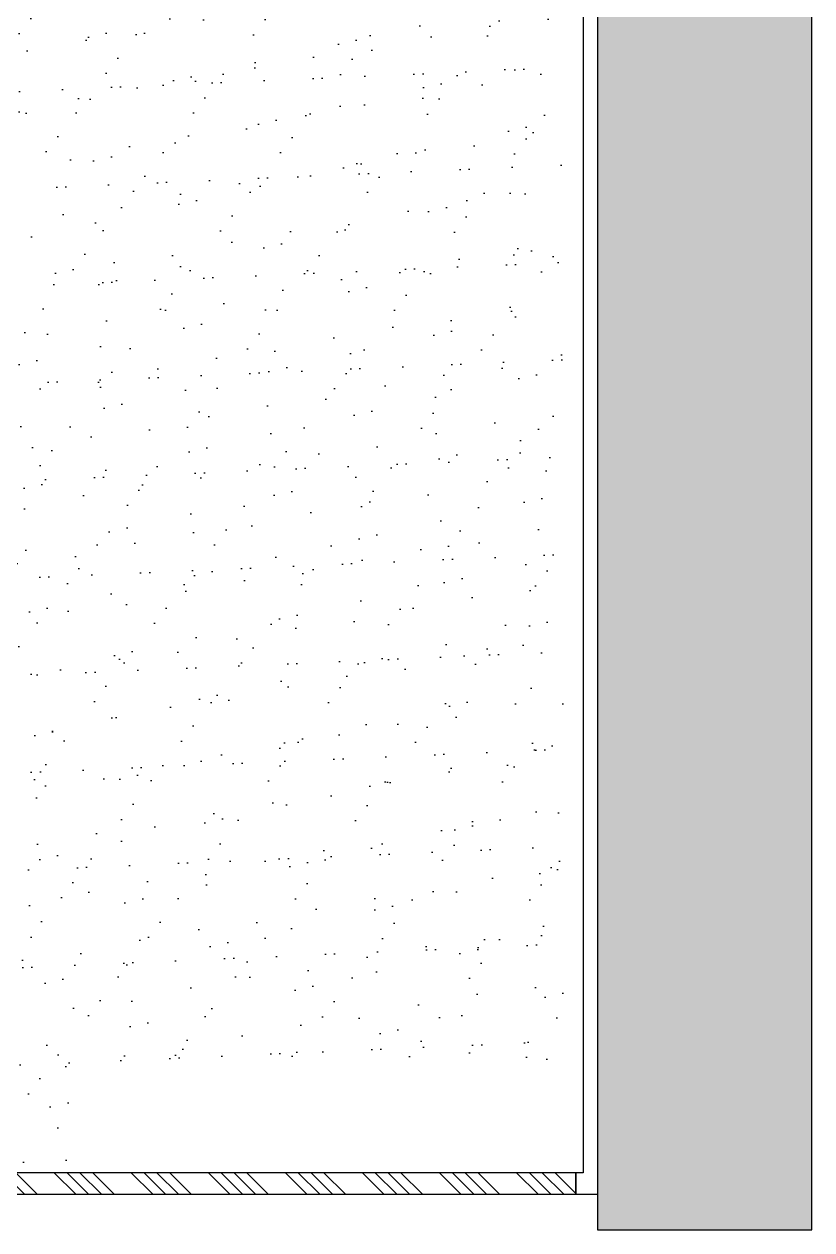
# Model space of a CAD drawing. Header units: millimetres. Extents: x -94739 to 67223, y -48947 to 34737.
# Drawn here: x -51906 to -50804, y -47158 to -45471 of the extents above; entities that cross this region are included whole.
import ezdxf

# ---------------------------------------------------------------- set-up
doc = ezdxf.new("R2010")
doc.units = ezdxf.units.MM
doc.layers.add('DT-常规填充', color=250, linetype='Continuous')
doc.layers.add('DT-通用', color=200, linetype='Continuous')

# ---------------------------------------------------------------- blocks, each defined once
blk = doc.blocks.new('*U135')
at = {"layer": 'DT-常规填充'}
h = blk.add_hatch(dxfattribs=at)
h.set_pattern_fill('钢筋混凝土', color=256, scale=10, style=0, pattern_type=2)
h.set_pattern_definition([(45, (-188199.607, 178096.54), (-35.355339, 35.355339), []), (50, (-188199.61, 178096.54), (71.726018, -6.275213), [7.5, -82.5]), (355, (-188199.61, 178096.54), (-13.875133, 75.219213), [6, -66]), (100.4514, (-188193.63, 178096.016), (57.850938, 68.943954), [6.37402, -70.114211]), (46.1842, (-188199.61, 178116.54), (106.724105, -16.5519), [11.25, -123.75]), (96.6356, (-188190.71, 178115.16), (93.46627, 97.411787), [9.56103, -105.1713]), (351.1842, (-188199.61, 178116.54), (93.466195, 97.41186), [9, -99]), (21, (-188189.61, 178111.54), (59.690705, -40.261889), [7.5, -82.5]), (326, (-188189.61, 178111.54), (24.331533, 72.515005), [6, -66]), (71.4514, (-188184.63, 178108.183), (84.022263, 32.25305), [6.37402, -70.114211]), (37.5, (-188199.607, 178096.539), (1.2159855, 33.2893854), [0.5, -65.2, 0.5, -67, 0.5, -66.25]), (7.5, (-188199.607, 178096.54), (26.3069537, 39.441171), [0.5, -38.2, 0.5, -63.7, 0.5, -25.25]), (327.5, (-188221.907, 178096.539), (53.3822436, -2.2554872), [0.5, -25, 0.5, -78, 0.5, -103.5]), (317.5, (-188231.907, 178096.54), (58.318617, 10.010498), [0.5, -32.5, 0.5, -51.8, 0.5, -73.5])])
h.paths.add_polyline_path([(-2600, 299.9), (0, 299.9), (0, 0), (-2600, 0)])
at = {"layer": 'DT-通用', "color": 200, "ltscale": 10}
blk.add_lwpolyline([(-2600, 299.9), (0, 299.9), (0, 0), (-2600, 0)], close=True, dxfattribs=at)
blk = doc.blocks.new('*U372')
h = blk.add_hatch()
h.set_pattern_fill('ANSI34', color=250, scale=4, angle=180)
h.set_pattern_definition([(225, (9322.795, 34955.12), (53.88154, -53.88154), []), (225, (9304.834, 34955.12), (53.88154, -53.88154), []), (225, (9286.87, 34955.12), (53.88154, -53.88154), []), (225, (9268.91, 34955.12), (53.88154, -53.88154), [])])
h.paths.add_polyline_path([(0, 30), (1850, 30), (1850, 0), (0, 0)])
at = {"color": 136}
blk.add_line((0, 30), (1850, 30), dxfattribs=at)
at = {"layer": 'DT-通用', "color": 250, "ltscale": 10}
blk.add_lwpolyline([(0, 30), (1850, 30), (1850, 0), (0, 0)], close=True, dxfattribs=at)
blk = doc.blocks.new('*U458')
at = {"color": 3}
blk.add_lwpolyline([(0, 3080), (0, 30), (10, 30), (10, 0)], dxfattribs=at)

msp = doc.modelspace()

# ---------------------------------------------------------------- hatches: boundary and pattern name
h = msp.add_hatch()
h.set_pattern_fill('AR-SAND', color=250, scale=2, angle=45)
h.set_pattern_definition([(82.5, (-1938.33, -178287.796), (-71.47627, 66.9507), [0, -77.216, 0, -86.36, 0, -82.55]), (52.5, (-1938.33, -178287.8), (-37.80219, 164.94657), [0, -41.656, 0, -69.596, 0, -26.67]), (12.5, (-1982.51, -178331.98), (111.659965, 112.06646), [0, -25.4, 0, -91.44, 0, -119.38]), (2.5, (-1982.51, -178331.98), (76.45622, 139.51016), [0, -12.7, 0, -59.944, 0, -68.58])])
edge = h.paths.add_edge_path(flags=16)
edge.add_arc((-52750.6, -45672.2), 1.02, 0, 90, ccw=False)
edge.add_line((-52749.6, -45672.2), (-52749.6, -45756.8))
edge.add_arc((-52750.6, -45756.8), 1.02, -90, 0, ccw=False)
edge.add_line((-52750.6, -45757.9), (-52835.2, -45757.9))
edge.add_arc((-52835.2, -45756.8), 1.02, 180, 270, ccw=False)
edge.add_arc((-52837.3, -45756.8), 1.02, -90, 0, ccw=False)
edge.add_line((-52837.3, -45757.9), (-52921.9, -45757.9))
edge.add_arc((-52921.9, -45756.8), 1.02, 180, 270, ccw=False)
edge.add_line((-52923, -45756.8), (-52923, -45672.2))
edge.add_arc((-52921.9, -45672.2), 1.02, 90, 180, ccw=False)
edge.add_line((-52921.9, -45671.2), (-52837.3, -45671.2))
edge.add_arc((-52837.3, -45672.2), 1.02, 0, 90, ccw=False)
edge.add_arc((-52835.2, -45672.2), 1.02, 90, 180, ccw=False)
edge.add_line((-52835.2, -45671.2), (-52750.6, -45671.2))
h.paths.add_polyline_path([(-51839.1, -46922.9), (-51149.2, -46922.9), (-51149.2, -44027.9), (-51419.3, -44027.9), (-52974.2, -44027.9), (-52974.2, -47067.9), (-51823.6, -47067.9), (-51823.6, -46952.9), (-51839.1, -46952.9)])

# ---------------------------------------------------------------- linework, layer by layer
at = {"color": 160}
msp.add_line((-54504.2, -47107.9), (-51104.2, -47107.9), dxfattribs=at)

# ---------------------------------------------------------------- block references
at = {"xscale": -1}
for name, p in [('*U458', (-51124.2, -47107.9)), ('*U372', (-51134.2, -47107.9))]:
    msp.add_blockref(name, p, dxfattribs=at)
at = {"xscale": -1, "rotation": 89.9999999999992}
msp.add_blockref('*U135', (-50804.3, -47157.9), dxfattribs=at)

doc.saveas('drawing.dxf')
